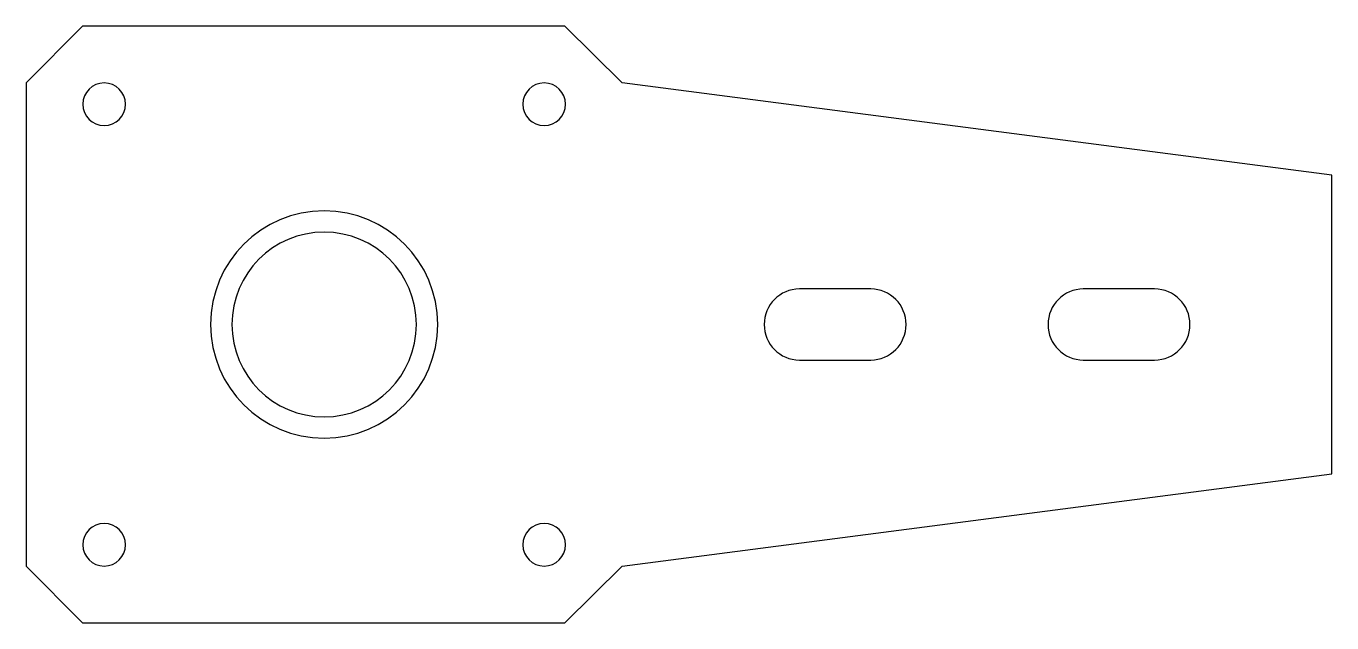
# Model space of a CAD drawing. Extents: x 0 to 92, y 0 to 42.
import ezdxf

# ---------------------------------------------------------------- set-up
doc = ezdxf.new("R2010")
doc.units = 0
doc.layers.add('LAYER_1', color=7, linetype='CONTINUOUS')

msp = doc.modelspace()

# ---------------------------------------------------------------- linework, layer by layer
at = {"layer": 'LAYER_1', "color": 7}
msp.add_lwpolyline([(42, 37.999), (37.966, 41.999), (3.982, 41.999), (0, 37.999), (0, 3.999), (3.982, 0.011), (37.966, 0), (42, 3.999), (92, 10.5), (92, 31.5), (42, 37.999)], dxfattribs=at)
for points, knots in [([(7, 36.499), (7, 35.671), (6.328, 34.999), (5.5, 34.999), (4.671, 34.999), (4, 35.671), (4, 36.499), (4, 37.327), (4.671, 37.999), (5.5, 37.999), (6.328, 37.999), (7, 37.327), (7, 36.499)], [0, 0, 0, 0, 1, 1, 1, 2, 2, 2, 3, 3, 3, 4, 4, 4, 4]), ([(38, 36.499), (38, 35.671), (37.328, 34.999), (36.5, 34.999), (35.671, 34.999), (35, 35.671), (35, 36.499), (35, 37.327), (35.671, 37.999), (36.5, 37.999), (37.328, 37.999), (38, 37.327), (38, 36.499)], [0, 0, 0, 0, 1, 1, 1, 2, 2, 2, 3, 3, 3, 4, 4, 4, 4]), ([(29, 20.999), (29, 16.581), (25.418, 12.999), (21, 12.999), (16.582, 12.999), (13, 16.581), (13, 20.999), (13, 25.417), (16.582, 28.999), (21, 28.999), (25.418, 28.999), (29, 25.417), (29, 20.999)], [0, 0, 0, 0, 1, 1, 1, 2, 2, 2, 3, 3, 3, 4, 4, 4, 4]), ([(27.5, 20.999), (27.5, 17.409), (24.589, 14.499), (21, 14.499), (17.41, 14.499), (14.5, 17.409), (14.5, 20.999), (14.5, 24.589), (17.41, 27.499), (21, 27.499), (24.589, 27.499), (27.5, 24.589), (27.5, 20.999)], [0, 0, 0, 0, 1, 1, 1, 2, 2, 2, 3, 3, 3, 4, 4, 4, 4]), ([(62, 21), (62, 19.619), (60.887, 18.5), (59.514, 18.5), (59.514, 18.5), (54.486, 18.5), (54.486, 18.5), (53.113, 18.5), (52, 19.619), (52, 21), (52, 21), (52, 21), (52, 21), (52, 22.38), (53.113, 23.5), (54.486, 23.5), (54.486, 23.5), (59.514, 23.5), (59.514, 23.5), (60.887, 23.5), (62, 22.38), (62, 21), (62, 21), (62, 21), (62, 21)], [0, 0, 0, 0, 1, 1, 1, 2, 2, 2, 3, 3, 3, 4, 4, 4, 5, 5, 5, 6, 6, 6, 7, 7, 7, 8, 8, 8, 8]), ([(82, 20.999), (82, 19.618), (80.887, 18.499), (79.513, 18.499), (79.513, 18.499), (74.486, 18.499), (74.486, 18.499), (73.113, 18.499), (72, 19.618), (72, 20.999), (72, 20.999), (72, 20.999), (72, 20.999), (72, 22.38), (73.113, 23.499), (74.486, 23.499), (74.486, 23.499), (79.513, 23.499), (79.513, 23.499), (80.887, 23.499), (82, 22.38), (82, 20.999), (82, 20.999), (82, 20.999), (82, 20.999)], [0, 0, 0, 0, 1, 1, 1, 2, 2, 2, 3, 3, 3, 4, 4, 4, 5, 5, 5, 6, 6, 6, 7, 7, 7, 8, 8, 8, 8]), ([(7, 5.499), (7, 4.671), (6.328, 3.999), (5.5, 3.999), (4.671, 3.999), (4, 4.671), (4, 5.499), (4, 6.327), (4.671, 6.999), (5.5, 6.999), (6.328, 6.999), (7, 6.327), (7, 5.499)], [0, 0, 0, 0, 1, 1, 1, 2, 2, 2, 3, 3, 3, 4, 4, 4, 4]), ([(7, 5.499), (7, 4.671), (6.328, 3.999), (5.5, 3.999), (4.671, 3.999), (4, 4.671), (4, 5.499), (4, 6.327), (4.671, 6.999), (5.5, 6.999), (6.328, 6.999), (7, 6.327), (7, 5.499)], [0, 0, 0, 0, 1, 1, 1, 2, 2, 2, 3, 3, 3, 4, 4, 4, 4]), ([(38, 5.499), (38, 4.671), (37.328, 3.999), (36.5, 3.999), (35.671, 3.999), (35, 4.671), (35, 5.499), (35, 6.327), (35.671, 6.999), (36.5, 6.999), (37.328, 6.999), (38, 6.327), (38, 5.499)], [0, 0, 0, 0, 1, 1, 1, 2, 2, 2, 3, 3, 3, 4, 4, 4, 4])]:
    msp.add_open_spline(points, degree=3, knots=knots, dxfattribs=at)

doc.saveas('drawing.dxf')
